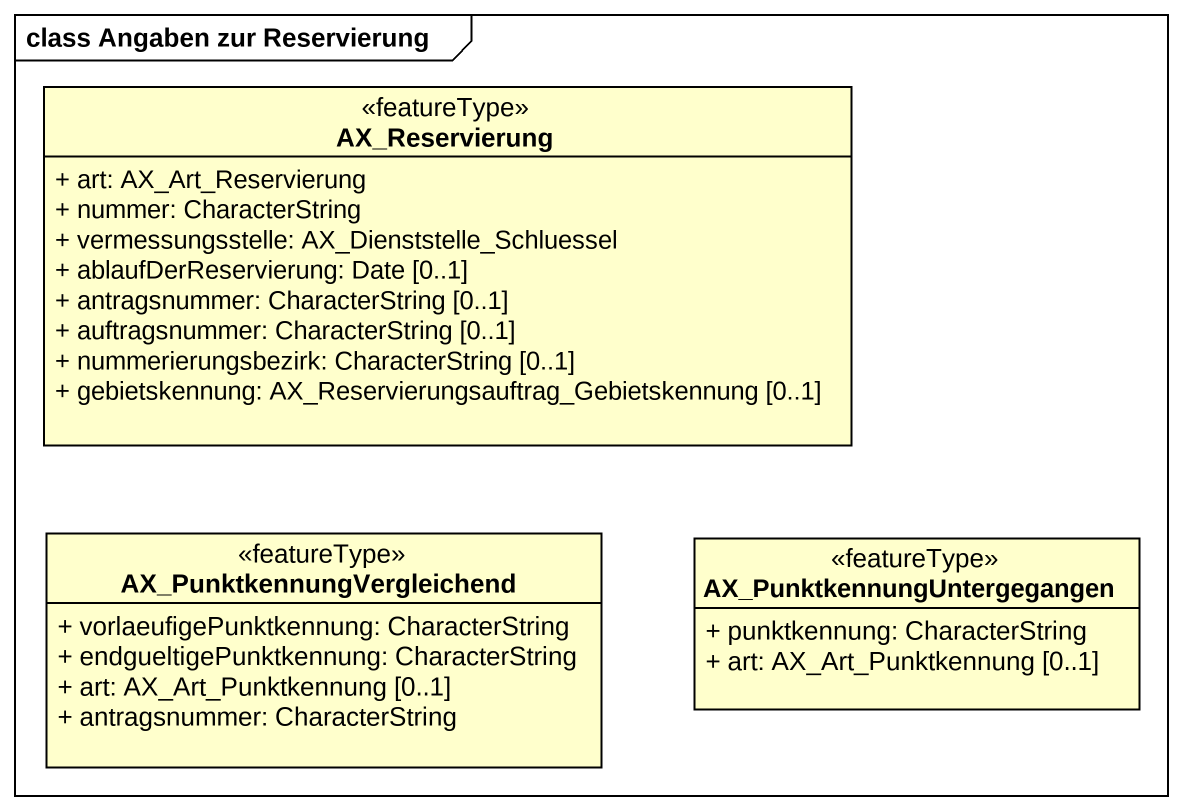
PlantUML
@startuml
mainframe class Angaben zur Reservierung
hide circle
hide empty members
skinparam classAttributeIconSize 0
class AX_Reservierung <<featureType>> {
  + art: AX_Art_Reservierung
  + nummer: CharacterString
  + vermessungsstelle: AX_Dienststelle_Schluessel
  + ablaufDerReservierung: Date [0..1]
  + antragsnummer: CharacterString [0..1]
  + auftragsnummer: CharacterString [0..1]
  + nummerierungsbezirk: CharacterString [0..1]
  + gebietskennung: AX_Reservierungsauftrag_Gebietskennung [0..1]
}
class AX_PunktkennungVergleichend <<featureType>> {
  + vorlaeufigePunktkennung: CharacterString
  + endgueltigePunktkennung: CharacterString
  + art: AX_Art_Punktkennung [0..1]
  + antragsnummer: CharacterString
}
class AX_PunktkennungUntergegangen <<featureType>> {
  + punktkennung: CharacterString
  + art: AX_Art_Punktkennung [0..1]
}
@enduml
